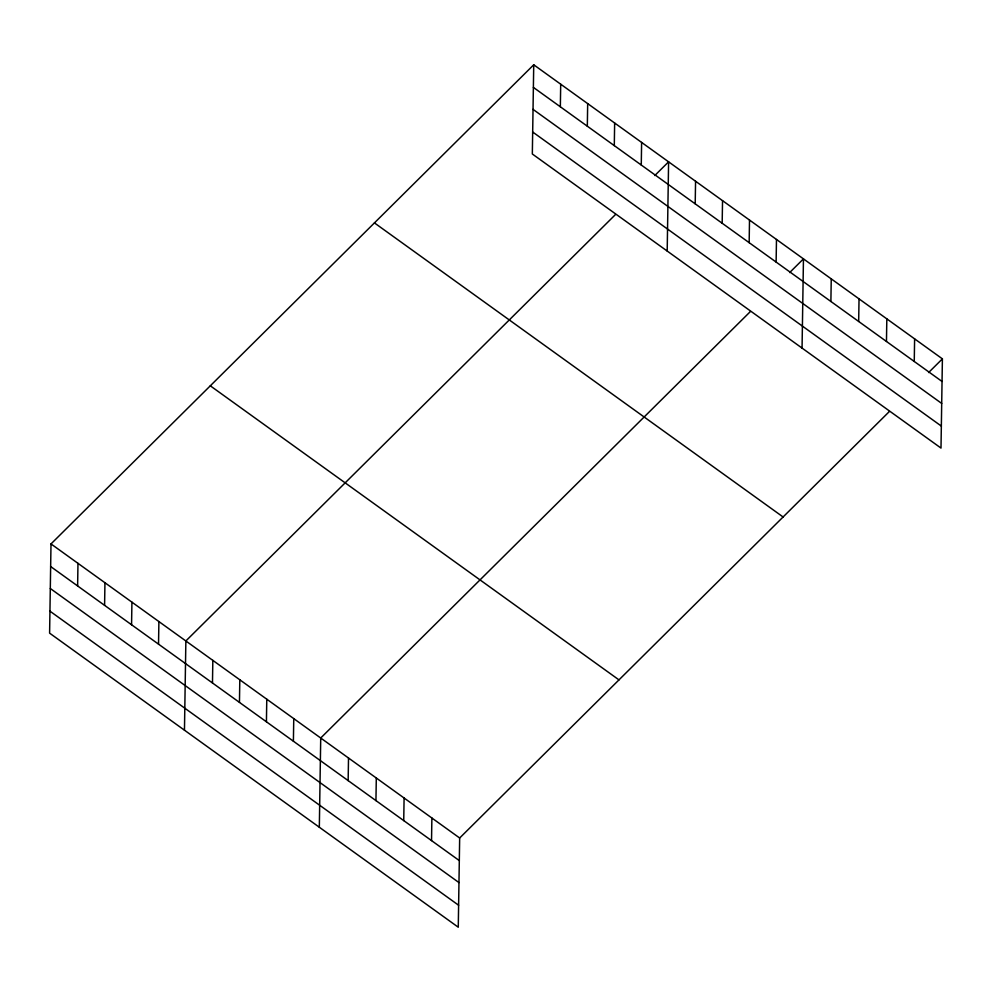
<?xml version="1.0" encoding="UTF-8"?>
<svg xmlns="http://www.w3.org/2000/svg" width="992" height="992" viewBox="0 0 992 992"><rect width="100%" height="100%" fill="white"/><g stroke="black" fill="none" stroke-linecap="round" stroke-linejoin="round"><path stroke-width="1.49" d="M533.733 64.79L532.332 153.996L940.999 448.074L942.4 358.856L533.733 64.79L51.001 543.926L49.6 633.144L458.267 927.21L459.668 838.004L889.303 411.568M77.624 585.937L77.971 563.332M104.594 605.343L104.941 582.75M131.564 624.749L131.924 602.156M158.534 644.155L158.894 621.562M184.462 730.186L185.864 640.968L615.486 214.532M212.474 682.98L212.834 660.387M239.456 702.386L239.804 679.793M266.426 721.792L266.774 699.199M293.396 741.21L293.756 718.605M319.325 827.229L320.726 738.011L750.349 311.575M348.155 780.617L348.514 758.012M375.943 800.606L376.303 778.013M403.732 820.607L404.091 798.002M431.532 840.596L431.88 818.003M560.344 106.789L560.703 84.196M587.326 126.195L587.673 103.602M614.296 145.613L614.643 123.008M641.266 165.019L641.613 142.426M667.194 251.038L668.596 161.832L654.782 175.534M695.206 203.831L695.566 181.238M722.176 223.25L722.536 200.644M749.158 242.656L749.506 220.05M776.128 262.062L776.476 239.469M802.057 348.093L803.458 258.875L789.644 272.577M830.887 301.469L831.246 278.876M858.675 321.47L859.035 298.865M886.464 341.459L886.823 318.866M914.252 361.46L914.612 338.867M928.599 372.558L942.4 358.856M533.374 87.383L942.04 381.461M533.026 109.368L941.706 403.434M532.679 132.01L941.346 426.089M374.43 222.902L783.097 516.981M210.304 385.814L618.971 679.88M51.001 543.926L459.668 838.004M50.642 566.531L459.321 860.597M50.307 588.504L458.974 882.582M49.947 611.159L458.614 905.237"/></g></svg>
